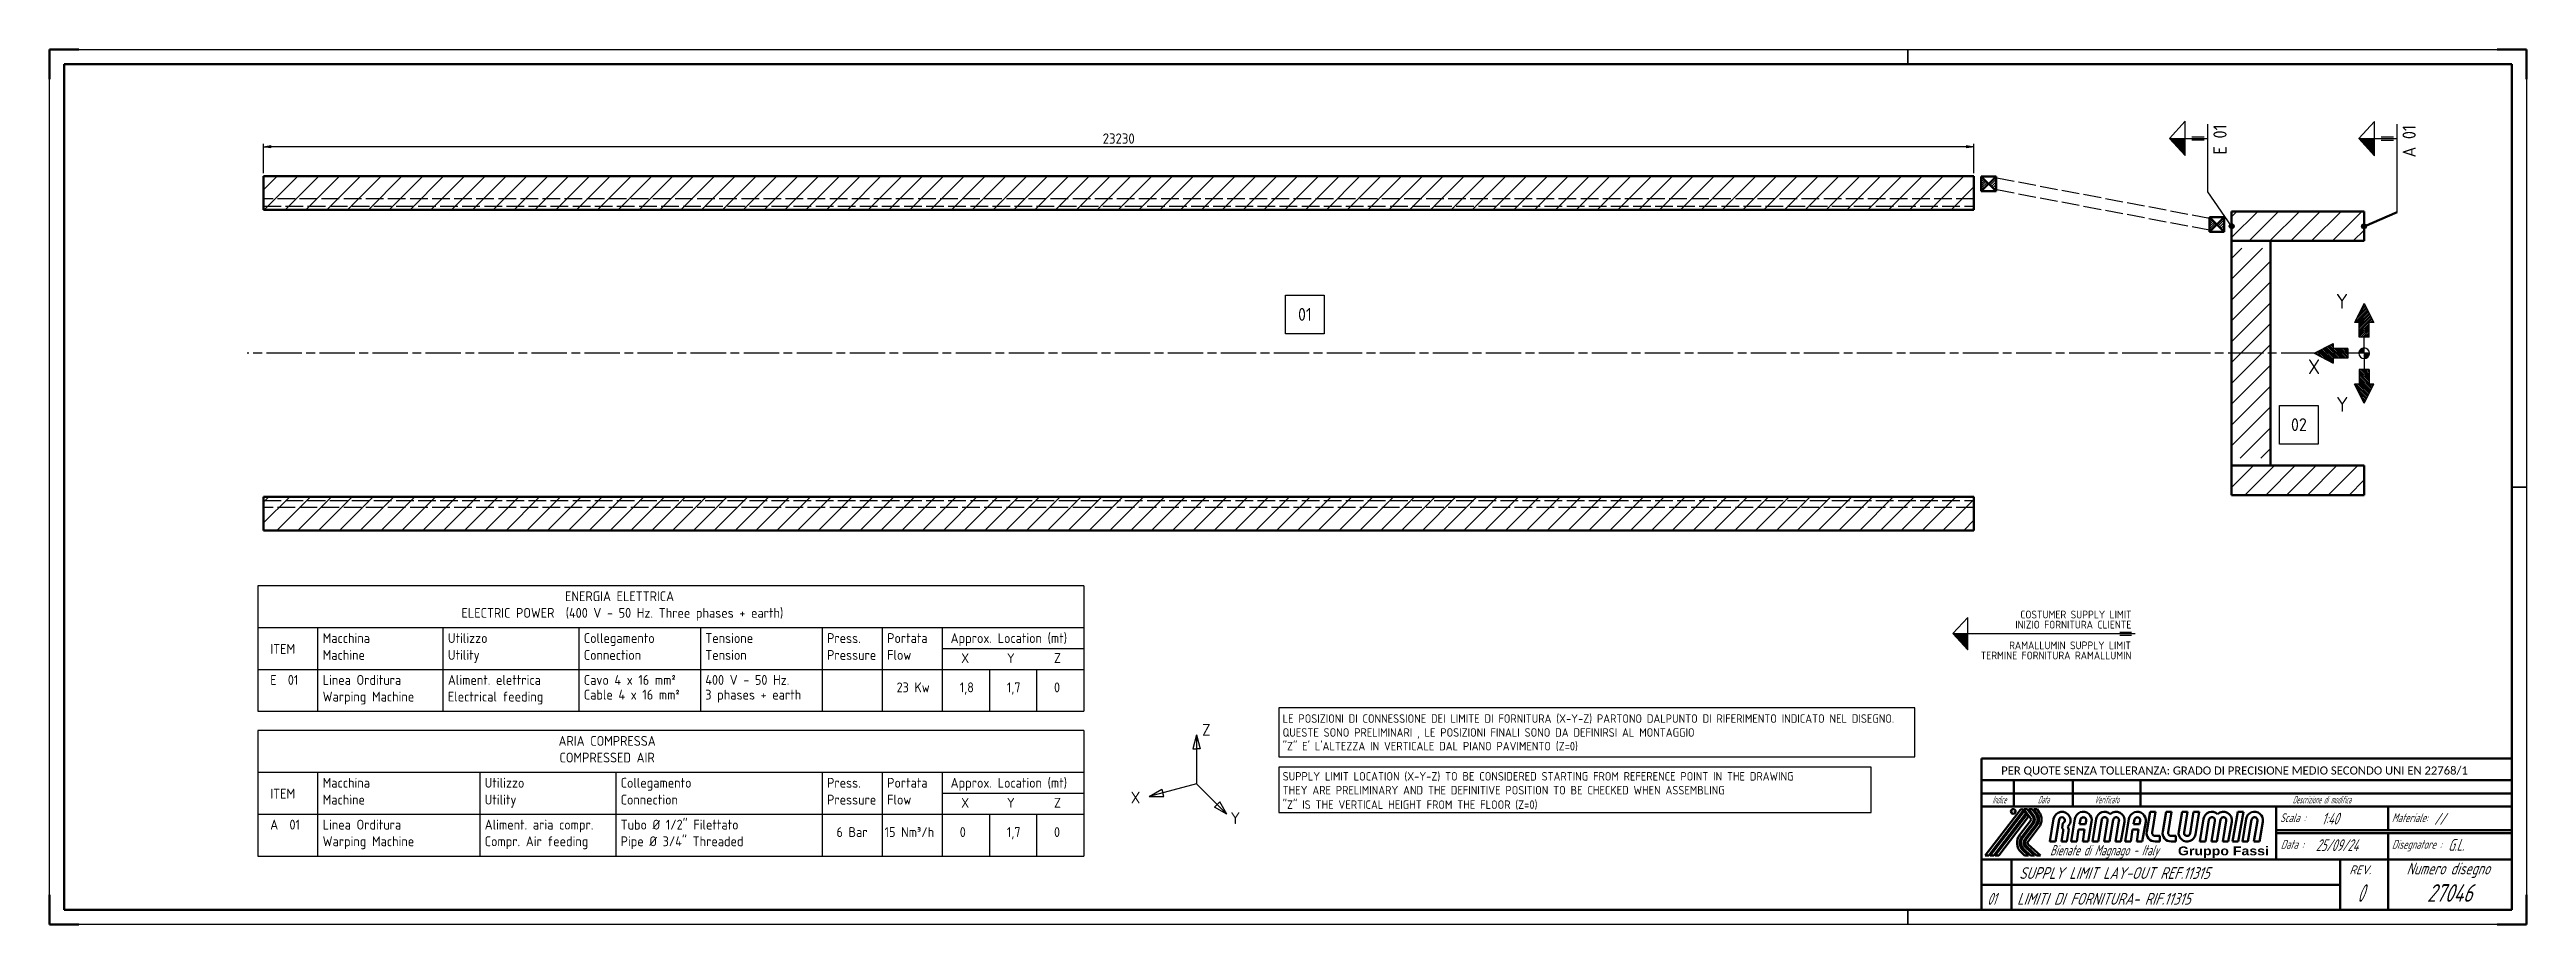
# Model space of a CAD drawing. Header units: millimetres. Extents: x 0 to 33640, y 0 to 11880.
import ezdxf
from ezdxf.enums import TextEntityAlignment as Align

# ---------------------------------------------------------------- set-up
doc = ezdxf.new("R2010")
doc.units = ezdxf.units.MM
doc.header["$LTSCALE"] = 40
for name, pattern in [('AM_ISO02W050', [7.5, 6, -1.5]), ('AM_ISO08W050', [18, 12, -1.5, 3, -1.5]), ('DAPIANO', [0])]:
    doc.linetypes.add(name, pattern=pattern)
for name, color, linetype, lineweight in [('AM_0', 7, 'Continuous', 50), ('AM_3', 6, 'AM_ISO02W050', 25), ('AM_5', 3, 'Continuous', 25), ('AM_7', 4, 'AM_ISO08W050', 25), ('AM_8', 1, 'Continuous', 25), ('AM_BOR', 7, 'Continuous', 50)]:
    doc.layers.add(name, color=color, linetype=linetype, lineweight=lineweight)
doc.styles.add('ACISOTS', font='isocp.shx', dxfattribs={"height": 1, "bigfont": 'bigfont.shx'})
doc.styles.get("Standard").update_dxf_attribs({"font": 'ISOCP.SHX'})
doc.dimstyles.new('AM_ISO$0', dxfattribs={"dimscale": 50, "dimtxt": 3.5, "dimasz": 2.5, "dimexe": 1, "dimexo": 1, "dimgap": 1, "dimtad": 1, "dimdsep": 46, "dimtxsty": 'Standard', "dimblk": 'CLOSED', "dimcen": 0, "dimclrd": 256, "dimclre": 256, "dimclrt": 2, "dimadec": 0, "dimazin": 2, "dimtp": 0.1, "dimtm": 0.1, "dimtfac": 0.71, "dimtmove": 0, "dimatfit": 3, "dimfxl": 0, "dimlwd": -1, "dimlwe": -1, "dimarcsym": 1})
pattern_1 = [(45, (0, 1186.61), (-141.4214, 141.4214), [])]
pattern_2 = [(135, (28572.1885, -14374.684), (3.5355339, 3.5355339), [])]
pattern_3 = [(45, (0, 0), (-141.4214, 141.4214), [])]

# ---------------------------------------------------------------- blocks, each defined once
blk = doc.blocks.new('A3-A1')
for p, q in [((836, 292), (5, 292)), ((5, 292), (5, 5)), ((836, 5), (836, 292)), ((5, 5), (836, 5))]:
    blk.add_line(p, q)
at = {"layer": 'AM_BOR'}
for p, q in [((10, 297), (0, 297)), ((0, 297), (0, 287)), ((841, 297), (831, 297)), ((841, 287), (841, 297)), ((0, 0), (0, 10)), ((841, 0), (841, 10)), ((0, 0), (10, 0)), ((841, 0), (831, 0))]:
    blk.add_line(p, q, dxfattribs=at)
at = {"layer": 'AM_BOR', "color": 1, "lineweight": 25}
for p, q in [((0, 297), (841, 297)), ((0, 0), (0, 297)), ((841, 297), (841, 0)), ((841, 0), (0, 0))]:
    blk.add_line(p, q, dxfattribs=at)
at = {"layer": 'AM_BOR', "color": 2, "lineweight": 35}
for p, q in [((631, 292), (631, 297)), ((836, 148.5), (841, 148.5)), ((631, 0), (631, 5))]:
    blk.add_line(p, q, dxfattribs=at)
blk = doc.blocks.new('RAMALLUMIN')
at = {"linetype": 'DAPIANO'}
blk.add_line((-180, 51.38), (-180, 0), dxfattribs=at)
at = {"color": 7, "linetype": 'Continuous'}
for p, q in [((0, 51.38), (-180, 51.38)), ((0, 44), (-180, 44)), ((-169, 44), (-169, 35)), ((-149, 44), (-149, 35)), ((-126, 44), (-126, 35)), ((0, 35), (-180, 35)), ((-80, 35), (-80, 17)), ((-42, 35), (-42, 27)), ((-155.54, 30.83), (-156.78, 23.17)), ((-153.69, 30.53), (-154.91, 23.17)), ((-152.3, 26.83), (-152.89, 23.17)), ((-152.41, 29.4), (-152.67, 27.78)), ((-150.46, 26.52), (-151.02, 23.17)), ((-148.31, 30.83), (-149.55, 23.17)), ((-147.08, 27.2), (-147.68, 23.17)), ((-145.06, 27.2), (-147.08, 27.2)), ((-146.45, 30.58), (-146.78, 29.06)), ((-144.76, 29.06), (-146.78, 29.06)), ((-145.06, 27.2), (-145.66, 23.17)), ((-144.49, 30.12), (-144.76, 29.06)), ((-142.63, 29.88), (-143.79, 23.17)), ((-141.08, 30.83), (-142.32, 23.17)), ((-139.23, 30.53), (-140.45, 23.17)), ((-137.24, 30.2), (-138.43, 23.17)), ((-135.34, 30.53), (-136.56, 23.17)), ((-133.36, 30.2), (-134.54, 23.17)), ((-131.51, 29.88), (-132.67, 23.17)), ((-129.96, 30.83), (-131.2, 23.17)), ((-128.73, 27.2), (-129.33, 23.17)), ((-126.71, 27.2), (-128.73, 27.2)), ((-128.11, 30.58), (-128.43, 29.06)), ((-126.41, 29.06), (-128.43, 29.06)), ((-126.71, 27.2), (-127.31, 23.17)), ((-126.14, 30.12), (-126.41, 29.06)), ((-124.28, 29.88), (-125.44, 23.17)), ((-123.93, 26.54), (-122.77, 33.25)), ((-122.77, 33.25), (-120.9, 33.25)), ((-122.08, 26.21), (-120.9, 33.25)), ((-118.5, 26.53), (-117.34, 33.25)), ((-117.34, 33.25), (-115.47, 33.25)), ((-116.65, 26.21), (-115.47, 33.25)), ((-113.07, 26.54), (-111.91, 33.25)), ((-111.91, 33.25), (-110.04, 33.25)), ((-111.22, 26.21), (-110.04, 33.25)), ((-109.24, 25.88), (-108.02, 33.25)), ((-108.02, 33.25), (-106.15, 33.25)), ((-107.39, 25.59), (-106.15, 33.25)), ((-104.64, 30.83), (-105.88, 23.17)), ((-102.79, 30.53), (-104.01, 23.17)), ((-100.81, 30.2), (-101.99, 23.17)), ((-98.91, 30.53), (-100.12, 23.17)), ((-96.92, 30.2), (-98.1, 23.17)), ((-95.07, 29.88), (-96.23, 23.17)), ((-92.96, 33.25), (-94.76, 23.17)), ((-92.96, 33.25), (-91.09, 33.25)), ((-91.09, 33.25), (-92.89, 23.17)), ((-90.18, 30.83), (-91.42, 23.17)), ((-88.33, 30.53), (-89.55, 23.17)), ((-86.35, 30.2), (-87.53, 23.17)), ((-84.5, 29.88), (-85.66, 23.17)), ((-42, 26), (-42, 0)), ((0, 17), (-180, 17)), ((-169.8, 0), (-169.8, 17)), ((-154.91, 23.17), (-156.78, 23.17)), ((-152.89, 23.17), (-151.02, 23.17)), ((-149.55, 23.17), (-147.68, 23.17)), ((-145.66, 23.17), (-143.79, 23.17)), ((-142.32, 23.17), (-140.45, 23.17)), ((-138.43, 23.17), (-136.56, 23.17)), ((-134.54, 23.17), (-132.67, 23.17)), ((-131.2, 23.17), (-129.33, 23.17)), ((-127.31, 23.17), (-125.44, 23.17)), ((-121.09, 25.04), (-119.51, 25.04)), ((-121.09, 23.17), (-119.51, 23.17)), ((-119.51, 25.04), (-119.51, 23.17)), ((-115.66, 25.04), (-114.08, 25.04)), ((-115.66, 23.17), (-114.08, 23.17)), ((-114.08, 25.04), (-114.08, 23.17)), ((-105.88, 23.17), (-104.01, 23.17)), ((-101.99, 23.17), (-100.12, 23.17)), ((-98.1, 23.17), (-96.23, 23.17)), ((-94.76, 23.17), (-92.89, 23.17)), ((-91.42, 23.17), (-89.55, 23.17)), ((-87.53, 23.17), (-85.66, 23.17)), ((-58.25, 17), (-58.25, 0))]:
    blk.add_line(p, q, dxfattribs=at)
at = {"color": 3, "linetype": 'Continuous'}
for p, q in [((0, 39.5), (-180, 39.5)), ((-166.96, 33.81), (-178.74, 18.46)), ((-165.81, 33.8), (-177.59, 18.46)), ((-165.67, 34.09), (-164.52, 34.09)), ((-163.37, 31.08), (-165.67, 34.09)), ((-162.64, 31.63), (-164.52, 34.09)), ((-163.97, 34.09), (-162.83, 34.09)), ((-162.3, 31.9), (-163.97, 34.09)), ((-161.58, 32.45), (-162.83, 34.09)), ((-162.28, 34.09), (-161.13, 34.09)), ((-161.23, 32.72), (-162.28, 34.09)), ((-160.51, 33.27), (-161.13, 34.09)), ((-165.54, 33.45), (-177.05, 18.46)), ((-164.96, 32.7), (-175.89, 18.46)), ((-164.69, 32.34), (-175.35, 18.46)), ((-164.12, 31.59), (-174.2, 18.46)), ((-167.09, 25.36), (-163.37, 30.21)), ((-162.64, 29.66), (-166.37, 24.8)), ((-162.3, 29.39), (-166.02, 24.54)), ((-164.96, 32.7), (-165.54, 33.45)), ((-161.58, 28.83), (-165.3, 23.99)), ((-164.96, 23.72), (-161.23, 28.57)), ((-164.12, 31.59), (-164.69, 32.34)), ((-160.51, 28.01), (-164.24, 23.17)), ((0, 27), (-80, 27)), ((0, 26), (-80, 26)), ((-177.59, 18.46), (-178.74, 18.46)), ((-175.89, 18.46), (-177.05, 18.46)), ((-174.2, 18.46), (-175.35, 18.46)), ((-166.56, 19.52), (-165.39, 18.46)), ((-165.95, 20.2), (-164.03, 18.46)), ((-165.66, 20.52), (-163.38, 18.46)), ((-164.03, 18.46), (-165.39, 18.46)), ((-165.05, 21.2), (-162.02, 18.46)), ((-164.76, 21.52), (-161.38, 18.46)), ((-164.15, 22.19), (-160.02, 18.46)), ((-162.02, 18.46), (-163.38, 18.46)), ((-160.02, 18.46), (-161.38, 18.46)), ((-180, 8.5), (-58.25, 8.5))]:
    blk.add_line(p, q, dxfattribs=at)
blk.add_circle((-169.27, 33.38), 0.797, dxfattribs=at)
for centre, radius, start, end in [((-166.39, 33.38), 0.716, 37.0199, 142.98), ((-163.67, 22.73), 4.32, 142.447, 227.885), ((-163.94, 30.65), 0.714, 322.471, 37.437), ((-163.93, 30.65), 1.62, 322.481, 37.4257), ((-163.94, 30.65), 2.06, 322.479, 37.4362), ((-163.94, 30.65), 2.97, 322.454, 37.471), ((-163.94, 30.65), 3.41, 322.445, 37.4711), ((-163.94, 30.65), 4.32, 322.454, 37.4451), ((-163.67, 22.73), 3.41, 142.481, 227.842), ((-163.67, 22.73), 2.97, 142.472, 227.803), ((-163.67, 22.73), 2.06, 142.454, 227.876), ((-163.67, 22.73), 1.63, 142.445, 227.849), ((-163.67, 22.73), 0.722, 142.454, 227.902)]:
    blk.add_arc(centre, radius, start, end, dxfattribs=at)
at = {"color": 7, "linetype": 'Continuous'}
for centre, radius, start, end in [((-152.7, 30.37), 2.88, 313.405, 170.827), ((-152.7, 30.37), 1.01, 286.495, 170.628), ((-153.3, 26.99), 1.01, 350.897, 51.1434), ((-153.3, 26.99), 2.88, 350.481, 26.4345), ((-145.47, 30.37), 2.88, 350.208, 170.835), ((-145.47, 30.37), 1.01, 345.758, 168.018), ((-138.24, 30.37), 2.88, 47.375, 170.82), ((-138.24, 30.37), 1.01, 350.428, 170.643), ((-134.35, 30.37), 2.88, 350.199, 132.556), ((-134.35, 30.37), 1.01, 350.428, 170.634), ((-127.12, 30.37), 2.88, 350.208, 170.835), ((-127.12, 30.37), 1.01, 345.758, 168.018), ((-121.09, 26.05), 2.88, 170.208, 270), ((-121.09, 26.05), 1.01, 170.428, 270), ((-115.66, 26.05), 2.88, 170.218, 270), ((-115.66, 26.05), 1.01, 170.428, 270), ((-110.23, 26.05), 2.88, 170.208, 350.827), ((-110.23, 26.05), 1.01, 170.428, 350.643), ((-101.8, 30.37), 2.88, 47.375, 170.82), ((-101.8, 30.37), 1.01, 350.428, 170.634), ((-97.91, 30.37), 2.88, 350.208, 132.556), ((-97.91, 30.37), 1.01, 350.409, 170.661), ((-87.34, 30.37), 2.88, 350.218, 170.81), ((-87.34, 30.37), 1.01, 350.428, 170.643)]:
    blk.add_arc(centre, radius, start, end, dxfattribs=at)
at = {"color": 1, "linetype": 'Continuous', "oblique": 20, "width": 0.5}
for s, p in [('Indice', (-174, 36.1)), ('Data', (-159, 36.1)), ('Verificato', (-137.5, 36.1)), ('Descrizione di modifica', (-64.47, 36.1))]:
    blk.add_text(s, height=2.5, dxfattribs=at).set_placement(p, align=Align.CENTER)
at = {"color": 3, "linetype": 'Continuous'}
blk.add_text('R', height=0.864, dxfattribs=at).set_placement((-169.52, 32.95))
at = {"color": 3, "linetype": 'Continuous', "oblique": 20}
for s, height, width, p in [('Scala :', 3, 0.75, (-78.7, 29.73)), ('Materiale:', 3, 0.7, (-40.72, 29.73)), ('Bienate di Magnago - Italy', 3.5, 0.7, (-156.78, 18.44)), ('Data :', 3, 0.75, (-78.46, 20.68)), ('Disegnatore :', 3, 0.7, (-40.72, 20.68)), ('Numero disegno', 4, 0.8, (-35.74, 11.99))]:
    blk.add_text(s, height=height, dxfattribs=dict(at, width=width)).set_placement(p)
blk.add_text('REV.', height=3, dxfattribs=at).set_placement((-55.15, 12.04))
at = {"color": 2, "insert": (-173.36, 45.32), "char_height": 3, "width": 170.7709, "attachment_point": 7}
blk.add_mtext('{\\fCalibri|b0|i0|c0|p34;\\H0.91667x;PER QUOTE SENZA TOLLERANZA: GRADO DI PRECISIONE MEDIO SECONDO UNI EN 22768/1}', dxfattribs=at)
at = {"color": 2, "insert": (-113.34, 17.57), "char_height": 3, "attachment_point": 7}
blk.add_mtext('{\\fArial Black|b1|i0|c0|p34;Gruppo Fassi}', dxfattribs=at)
at = {"color": 3, "linetype": 'Continuous', "oblique": 20, "width": 0.7}
for tag, p in [('INDICE', (-174.38, 40.36)), ('DATAREV', (-158.57, 40.36)), ('VERIFICATO', (-137.17, 40.36)), ('DESCRIZMOD', (-62.08, 40.36))]:
    blk.add_attdef(tag, text='', height=2.5, dxfattribs=at).set_placement(p, align=Align.CENTER)
at = {"color": 2, "linetype": 'Continuous', "oblique": 20, "width": 0.7}
for tag, p in [('GEN-TITLE-SCA', (-64.53, 28.92)), ('MATERIALE', (-26.31, 28.88)), ('DATA', (-66.53, 19.91)), ('DISEGN.', (-21.62, 20)), ('P1', (-178.08, 10.45)), ('P2', (-178.08, 1.7))]:
    blk.add_attdef(tag, p, '', height=4, dxfattribs=at)
at = {"color": 7, "linetype": 'Continuous', "oblique": 20, "width": 0.85}
for tag, p in [('DESCRIZIONE1', (-167.25, 10.45)), ('DESCRIZIONE2', (-167.97, 1.7))]:
    blk.add_attdef(tag, p, '', height=4, dxfattribs=at)
at = {"color": 7, "linetype": 'Continuous', "oblique": 20}
for tag, width, p in [('REV', 0.55, (-51.41, 2.68)), ('DISEGNO', 0.8, (-21.14, 2.68))]:
    blk.add_attdef(tag, text='', height=6, dxfattribs=dict(at, width=width)).set_placement(p, align=Align.CENTER)
blk = doc.blocks.new('A$C688908AA')
at = {"layer": 'AM_5'}
h = blk.add_hatch(dxfattribs=at)
h.set_pattern_fill('_U', color=256, scale=5, angle=45, style=0, pattern_type=0)
h.set_pattern_definition(pattern_2)
edge = h.paths.add_edge_path()
edge.add_line((0, 0), (0, -108))
edge.add_arc((0, 0), 108, 180, 270, ccw=False)
edge.add_line((-108, 0), (0, 0))
h = blk.add_hatch(dxfattribs=at)
h.set_pattern_fill('_U', color=256, scale=5, angle=45, style=0, pattern_type=0)
h.set_pattern_definition(pattern_2)
edge = h.paths.add_edge_path()
edge.add_line((108, 0), (0, 0))
edge.add_line((0, 0), (0, 108))
edge.add_arc((0, 0), 108, 360, 450, ccw=False)
at = {"layer": 'AM_8'}
h = blk.add_hatch(dxfattribs=at)
h.set_pattern_fill('_U', color=256, scale=25, angle=45, style=0, pattern_type=0)
h.set_pattern_definition([(135, (28572.189, -14374.684), (17.67767, 17.67767), [])])
h.paths.add_polyline_path([(-100, 629), (-100, 331), (100, 331), (100, 629), (200, 629), (0, 1016), (-200, 629)])
h = blk.add_hatch(dxfattribs=at)
h.set_pattern_fill('_U', color=256, scale=25, angle=135, style=0, pattern_type=0)
h.set_pattern_definition([(45.00005, (-14374.66, -28572.2), (17.677685, -17.677654), [])])
h.paths.add_polyline_path([(629, 100), (331, 100), (331, -100), (629, -100), (629, -200), (1016, 0), (629, 200)])
h = blk.add_hatch(dxfattribs=at)
h.set_pattern_fill('_U', color=256, scale=25, angle=45, style=0, pattern_type=0)
h.set_pattern_definition([(225, (28572.189, 14374.684), (17.67767, -17.67767), [])])
h.paths.add_polyline_path([(-100, -629), (-100, -331), (100, -331), (100, -629), (200, -629), (0, -1016), (-200, -629)])
at = {"layer": 'AM_5', "color": 7}
for p, q in [((0, 1016), (-200, 629)), ((0, 1016), (200, 629)), ((-200, 629), (-100, 629)), ((-100, 331), (-100, 629)), ((100, 629), (200, 629)), ((100, 331), (100, 629)), ((-108, 0), (331, 0)), ((-100, 331), (100, 331)), ((0, 0), (0, 331)), ((331, 100), (629, 100)), ((331, 100), (331, -100)), ((1016, 0), (629, 200)), ((629, 200), (629, 100)), ((1016, 0), (629, -200)), ((-100, -331), (-100, -629)), ((-100, -331), (100, -331)), ((100, -331), (100, -629)), ((331, -100), (629, -100)), ((629, -100), (629, -200)), ((0, -1016), (-200, -629)), ((-200, -629), (-100, -629)), ((0, -1016), (200, -629)), ((100, -629), (200, -629))]:
    blk.add_line(p, q, dxfattribs=at)
at = {"layer": 'AM_5'}
for q in [(0, 0), (0, 0), (0, 0), (0, -331), (0, 0)]:
    blk.add_line((0, 0), q, dxfattribs=at)
at = {"layer": 'AM_5', "color": 7}
blk.add_circle((0, 0), 108, dxfattribs=at)
at = {"layer": 'AM_5'}
blk.add_circle((0, 0), 1.818989403545856e-12, dxfattribs=at)
at = {"layer": 'AM_5', "color": 5}
for s, p in [('Y', (330, 910)), ('X', (899, -424)), ('Y', (325, -1191))]:
    blk.add_text(s, height=300, dxfattribs=at).set_placement(p)
blk = doc.blocks.new('_Closed')
at = {"color": 0, "linetype": 'ByBlock', "lineweight": -2}
for p, q in [((-1, 0.17), (0, 0)), ((-1, 0.17), (-1, -0.17)), ((0, 0), (-1, -0.17)), ((0, 0), (-1, 0))]:
    blk.add_line(p, q, dxfattribs=at)
blk = doc.blocks.new('*D11')
at = {"layer": 'AM_5', "transparency": 16777216}
for p, q in [((2906, 10201), (2906, 10601)), ((26036, 10561), (3006, 10561)), ((26136, 10201), (26136, 10601))]:
    blk.add_line(p, q, dxfattribs=at)
at = {"layer": 'Defpoints', "color": 0, "transparency": 16777216}
for p in [(2906, 10561), (2906, 10161), (26136, 10161)]:
    blk.add_point(p, dxfattribs=at)
at = {"layer": 'AM_5', "transparency": 16777216, "xscale": 100, "yscale": 100, "zscale": 100, "rotation": 180}
blk.add_blockref('_Closed', (2906, 10561), dxfattribs=at)
at = {"layer": 'AM_5', "transparency": 16777216, "xscale": 100, "yscale": 100, "zscale": 100}
blk.add_blockref('_Closed', (26136, 10561), dxfattribs=at)
at = {"layer": 'AM_5', "color": 2, "transparency": 16777216, "insert": (14521, 10671), "char_height": 140, "attachment_point": 5}
blk.add_mtext('23230', dxfattribs=at)

msp = doc.modelspace()

# ---------------------------------------------------------------- hatches: boundary and pattern name
at = {"layer": 'AM_8'}
h = msp.add_hatch(dxfattribs=at)
h.set_pattern_fill('_U', color=256, scale=5, angle=45, style=0, pattern_type=0)
h.set_pattern_definition([(225, (35731.8144, 17944.083), (3.535534, -3.535534), [])])
h.paths.add_polyline_path([(29005.8, 10673.4), (28793.6, 10673.4), (29005.8, 10440)])
h = msp.add_hatch(dxfattribs=at)
h.set_pattern_fill('_U', color=256, scale=5, angle=45, style=0, pattern_type=0)
h.set_pattern_definition([(225, (38300.574, 17942.321), (3.535534, -3.535534), [])])
h.paths.add_polyline_path([(31574.6, 10671.6), (31362.4, 10671.6), (31574.6, 10438.2)])
h = msp.add_hatch(dxfattribs=at)
h.set_pattern_fill('_U', color=256, scale=200, angle=45, style=0, pattern_type=0)
h.set_pattern_definition(pattern_3)
h.paths.add_polyline_path([(2905.7, 9703.9), (26135.7, 9703.9), (26135.7, 10160.9), (2905.7, 10160.9)])
h = msp.add_hatch(dxfattribs=at)
h.set_pattern_fill('_U', color=256, scale=20, angle=45, style=0, pattern_type=0)
h.set_pattern_definition([(45, (-3099.5, 1761.612), (-14.142136, 14.142136), [])])
h.paths.add_polyline_path([(26236.2, 10155.9), (26236.2, 9955.9), (26336.2, 10055.9)])
h = msp.add_hatch(dxfattribs=at)
h.set_pattern_fill('_U', color=256, scale=25.6, angle=45, style=0, pattern_type=0)
h.set_pattern_definition([(45, (-3099.5, 1761.612), (-18.101934, 18.101934), [])])
h.paths.add_polyline_path([(26336.2, 10055.9), (26436.2, 9955.9), (26436.2, 10155.9)])
h = msp.add_hatch(dxfattribs=at)
h.set_pattern_fill('_U', color=256, scale=20, angle=45, style=0, pattern_type=0)
h.set_pattern_definition([(45, (0, 1211.612), (-14.142136, 14.142136), [])])
h.paths.add_polyline_path([(29335.7, 9605.9), (29335.7, 9405.9), (29435.7, 9505.9)])
h = msp.add_hatch(dxfattribs=at)
h.set_pattern_fill('_U', color=256, scale=25.6, angle=45, style=0, pattern_type=0)
h.set_pattern_definition([(45, (0, 1211.612), (-18.101934, 18.101934), [])])
h.paths.add_polyline_path([(29435.7, 9505.9), (29535.7, 9405.9), (29535.7, 9605.9)])
h = msp.add_hatch(dxfattribs=at)
h.set_pattern_fill('_U', color=256, scale=2.5, angle=45, style=0, pattern_type=0)
h.set_pattern_definition([(225, (29858.0384, 9667.0798), (1.767767, -1.767767), [])])
edge = h.paths.add_edge_path()
edge.add_arc((29635.7, 9480.9), 33.3, 11.45916, 353.88245)
edge.add_arc((29635.7, 9480.9), 33.3, -6.11755, 11.45916)
h = msp.add_hatch(dxfattribs=at)
h.set_pattern_fill('_U', color=256, scale=200, angle=45, style=0, pattern_type=0)
h.set_pattern_definition(pattern_1)
h.paths.add_polyline_path([(29635.7, 9680.9), (31435.7, 9680.9), (31435.7, 9280.9), (29635.7, 9280.9)])
h = msp.add_hatch(dxfattribs=at)
h.set_pattern_fill('_U', color=256, scale=2.5, angle=45, style=0, pattern_type=0)
h.set_pattern_definition([(225, (31656.3022, 9665.3176), (1.767767, -1.767767), [])])
edge = h.paths.add_edge_path()
edge.add_arc((31433.9, 9479.2), 33.3, 11.45916, 353.88245)
edge.add_arc((31433.9, 9479.2), 33.3, -6.11755, 11.45916)
h = msp.add_hatch(dxfattribs=at)
h.set_pattern_fill('_U', color=256, scale=200, angle=45, style=0, pattern_type=0)
h.set_pattern_definition(pattern_1)
h.paths.add_polyline_path([(30165.7, 6330.9), (30165.7, 9180.9), (29635.7, 9180.9), (29635.7, 6330.9)])
h = msp.add_hatch(dxfattribs=at)
h.set_pattern_fill('_U', color=256, scale=200, angle=45, style=0, pattern_type=0)
h.set_pattern_definition(pattern_1)
h.paths.add_polyline_path([(29635.7, 6230.9), (31435.7, 6230.9), (31435.7, 5830.9), (29635.7, 5830.9)])
h = msp.add_hatch(dxfattribs=at)
h.set_pattern_fill('_U', color=256, scale=200, angle=45, style=0, pattern_type=0)
h.set_pattern_definition(pattern_3)
h.paths.add_polyline_path([(26135.7, 5807.9), (2905.7, 5807.9), (2905.7, 5350.9), (26135.7, 5350.9)])
h = msp.add_hatch(dxfattribs=at)
h.set_pattern_fill('_U', color=256, scale=5.99994, angle=45, style=0, pattern_type=0)
h.set_pattern_definition([(225, (58510.8193, 9617.271), (4.2425983, -4.2425983), [])])
h.paths.add_polyline_path([(25850.9, 3949.1), (26050.9, 3729.1), (26050.9, 3949.1)])

# ---------------------------------------------------------------- linework, layer by layer
at = {"layer": 'AM_0'}
for p, q in [((2905.7, 9703.9), (2905.7, 10160.9)), ((2905.7, 10160.9), (26135.7, 10160.9)), ((26135.7, 10160.9), (26135.7, 9703.9)), ((26236.2, 9955.9), (26436.2, 10155.9)), ((26236.2, 10155.9), (26436.2, 9955.9)), ((26135.7, 9703.9), (2905.7, 9703.9)), ((29335.7, 9405.9), (29535.7, 9605.9)), ((29335.7, 9605.9), (29535.7, 9405.9)), ((31881.9, 9670.7), (31433.9, 9479.2)), ((2905.7, 5807.9), (2905.7, 5350.9)), ((26135.7, 5807.9), (2905.7, 5807.9)), ((26135.7, 5350.9), (26135.7, 5807.9)), ((2905.7, 5350.9), (26135.7, 5350.9))]:
    msp.add_line(p, q, dxfattribs=at)
at = {"layer": 'AM_0', "color": 7, "linetype": 'Continuous'}
for p, q in [((26236.2, 10155.9), (26236.2, 9955.9)), ((26236.2, 10155.9), (26436.2, 10155.9)), ((26436.2, 10155.9), (26436.2, 9955.9)), ((26236.2, 9955.9), (26436.2, 9955.9)), ((29335.7, 9605.9), (29335.7, 9405.9)), ((29335.7, 9605.9), (29535.7, 9605.9)), ((29535.7, 9605.9), (29535.7, 9405.9)), ((29635.7, 5830.9), (29635.7, 9680.9)), ((31435.7, 9680.9), (29635.7, 9680.9)), ((31435.7, 9280.9), (31435.7, 9680.9)), ((29335.7, 9405.9), (29535.7, 9405.9)), ((31435.7, 9280.9), (29635.7, 9280.9)), ((30165.7, 6230.9), (30165.7, 9280.9)), ((31435.7, 6230.9), (29635.7, 6230.9)), ((31435.7, 6230.9), (31435.7, 5830.9)), ((29635.7, 5830.9), (31435.7, 5830.9))]:
    msp.add_line(p, q, dxfattribs=at)
at = {"layer": 'AM_3'}
for p, q in [((29335.7, 9585.9), (26436.2, 10135.9)), ((26135.7, 9850.9), (2905.7, 9850.9)), ((29335.7, 9425.9), (26436.2, 9975.9)), ((2905.7, 9753.9), (26135.7, 9753.9)), ((2905.7, 5757.9), (26135.7, 5757.9)), ((26135.7, 5660.9), (2905.7, 5660.9))]:
    msp.add_line(p, q, dxfattribs=at)
at = {"layer": 'AM_3', "color": 3, "linetype": 'Continuous'}
for p, q in [((2826.8, 4599), (2826.8, 2893.9)), ((14045, 4599), (2826.8, 4599)), ((14045, 4599), (14045, 2893.9)), ((2826.8, 4030.6), (14045, 4030.6)), ((3642.5, 2893.9), (3642.5, 4030.6)), ((5343.1, 4030.6), (5343.1, 2893.9)), ((7189.3, 4030.6), (7189.3, 2893.9)), ((8839.3, 4030.6), (8839.3, 2893.9)), ((10493.7, 4030.6), (10493.7, 2893.9)), ((11309.5, 4030.6), (11309.5, 2893.9)), ((12125.3, 4030.6), (12125.3, 2893.9)), ((12125.3, 3746.6), (14045, 3746.6)), ((2826.8, 3462.3), (14045, 3462.3)), ((12765.3, 3462.3), (12765.3, 2893.9)), ((13405.3, 3462.3), (13405.3, 2893.9)), ((2826.8, 2893.9), (14045, 2893.9)), ((2826.8, 2634.3), (2826.8, 929.2)), ((14045, 2634.3), (2826.8, 2634.3)), ((14045, 2634.3), (14045, 929.2)), ((2826.8, 2065.9), (14045, 2065.9)), ((3642.5, 929.2), (3642.5, 2065.9)), ((5843.1, 2065.9), (5843.1, 929.2)), ((7689.3, 2065.9), (7689.3, 929.2)), ((10493.7, 2065.9), (10493.7, 929.2)), ((11309.5, 2065.9), (11309.5, 929.2)), ((12125.3, 2065.9), (12125.3, 929.2)), ((12125.3, 1781.9), (14045, 1781.9)), ((2826.8, 1497.6), (14045, 1497.6)), ((12765.3, 1497.6), (12765.3, 929.2)), ((13405.3, 1497.6), (13405.3, 929.2)), ((2826.8, 929.2), (14045, 929.2))]:
    msp.add_line(p, q, dxfattribs=at)
at = {"layer": 'AM_5', "color": 7, "linetype": 'Continuous'}
for p, q in [((29005.8, 10906.9), (28793.6, 10673.4)), ((29005.8, 10440), (29005.8, 10906.9)), ((29313.1, 9950.1), (29313.1, 10866.7)), ((31574.6, 10905.1), (31362.4, 10671.6)), ((31574.6, 10438.2), (31574.6, 10905.1)), ((31881.9, 9670.7), (31881.9, 10864.9)), ((28793.6, 10673.4), (29005.8, 10440)), ((28793.6, 10673.4), (29313.1, 10673.4)), ((29096.3, 10694.6), (29264, 10694.6)), ((29096.3, 10652.2), (29264, 10652.2)), ((31362.4, 10671.6), (31574.6, 10438.2)), ((31362.4, 10671.6), (31881.9, 10671.6)), ((31665.1, 10692.8), (31832.8, 10692.8)), ((31665.1, 10650.4), (31832.8, 10650.4)), ((29635.7, 9480.9), (29313.1, 9950.1))]:
    msp.add_line(p, q, dxfattribs=at)
at = {"layer": 'AM_5', "color": 2}
for p, q in [((16786.8, 8021), (16786.8, 8546)), ((16786.8, 8546), (17311.8, 8546)), ((17311.8, 8546), (17311.8, 8021)), ((17311.8, 8021), (16786.8, 8021)), ((30287, 6523.5), (30287, 7048.5)), ((30287, 7048.5), (30812, 7048.5)), ((30812, 7048.5), (30812, 6523.5)), ((30812, 6523.5), (30287, 6523.5))]:
    msp.add_line(p, q, dxfattribs=at)
at = {"layer": 'AM_5', "color": 2, "linetype": 'Continuous'}
for p, q in [((26050.9, 4169), (25850.9, 3949.1)), ((26050.9, 3729.1), (26050.9, 4169)), ((25850.9, 3949.1), (26050.9, 3729.1)), ((25850.9, 3949.1), (28323.8, 3949.1)), ((28119.5, 3969.1), (28277.6, 3969.1)), ((28119.5, 3929.1), (28277.6, 3929.1))]:
    msp.add_line(p, q, dxfattribs=at)
at = {"layer": 'AM_5', "color": 3, "linetype": 'Continuous'}
for p, q in [((25333.7, 2942.4), (16695.8, 2942.4)), ((16695.8, 2942.4), (16695.8, 2277.7)), ((25333.7, 2277.7), (25333.7, 2942.4)), ((16695.8, 2277.7), (25333.7, 2277.7)), ((24741.8, 2137.9), (16695.8, 2137.9)), ((16695.8, 2137.9), (16695.8, 1518.5)), ((24741.8, 1518.5), (24741.8, 2137.9)), ((16695.8, 1518.5), (24741.8, 1518.5))]:
    msp.add_line(p, q, dxfattribs=at)
at = {"layer": 'AM_5'}
for p, q in [((15577.8, 2574), (15527, 2385.2)), ((15527, 2385.2), (15577.8, 2385.2)), ((15577.8, 2574), (15577.8, 1910)), ((15577.8, 2574), (15628.5, 2385.2)), ((15628.5, 2385.2), (15577.8, 2385.2)), ((15577.8, 1910), (14936.4, 1738.1)), ((14936.4, 1738.1), (15105.6, 1836)), ((14936.4, 1738.1), (15131.8, 1737.9)), ((15105.6, 1836), (15118.7, 1787)), ((15131.8, 1737.9), (15118.7, 1787)), ((15577.8, 1910), (15990.7, 1497)), ((15821.4, 1594.6), (15857.3, 1630.5)), ((15990.7, 1497), (15821.4, 1594.6)), ((15893.1, 1666.4), (15857.3, 1630.5)), ((15893.1, 1666.4), (15857.3, 1630.5)), ((15990.7, 1497), (15893.1, 1666.4))]:
    msp.add_line(p, q, dxfattribs=at)
at = {"layer": 'AM_5', "color": 1, "linetype": 'Continuous'}
for centre in [(29635.7, 9480.9), (29635.7, 9480.9), (31433.9, 9479.2)]:
    msp.add_circle(centre, 33.3, dxfattribs=at)
at = {"layer": 'AM_7'}
msp.add_line((31507.3, 7755.9), (2682.7, 7755.9), dxfattribs=at)

# ---------------------------------------------------------------- block references
at = {"layer": 'AM_0', "lineweight": 0, "xscale": 40, "yscale": 40, "zscale": 40}
msp.add_blockref('A3-A1', (0, 0), dxfattribs=at)
msp.add_blockref('RAMALLUMIN', (33440, 200), dxfattribs=at).add_auto_attribs({'MATERIALE': '//', 'DISEGN.': 'G.L.', 'DISEGNO': '27046', 'GEN-TITLE-SCA': '1:40', 'DATA': '25/09/24', 'REV': '0', 'P2': '01', 'DESCRIZIONE2': 'LIMITI DI FORNITURA- RIF.11315', 'DESCRIZIONE1': 'SUPPLY LIMIT LAY-OUT REF.11315'})
at = {"layer": 'AM_5', "xscale": -0.6666666660003102, "yscale": 0.6666666659998555, "zscale": 0.666666666}
msp.add_blockref('A$C688908AA', (31435.7, 7755.9), dxfattribs=at)

# ---------------------------------------------------------------- texts
at = {"layer": 'AM_5', "color": 2, "linetype": 'Continuous'}
for s, p in [('E 01', (29567.7, 10452.7)), ('A 01', (32136.5, 10414.9))]:
    msp.add_text(s, height=180, rotation=90, dxfattribs=at).set_placement(p)
for s, p in [('ENERGIA ELETTRICA ', (7780.2, 4390.1)), ('ELECTRIC POWER  (400 V - 50 Hz. Three phases + earth)', (7780.2, 4164)), ('ARIA COMPRESSA', (7572.7, 2425.3)), ('COMPRESSED AIR', (7572.7, 2199.3))]:
    msp.add_text(s, height=133.735, dxfattribs=at).set_placement(p, align=Align.CENTER)
for s, height, p in [('INIZIO FORNITURA CLIENTE', 105.988, (26698.1, 4018.1)), ('COSTUMER SUPPLY LIMIT', 105.988, (26766.6, 4155.2)), ('ITEM', 133.73, (2998.7, 3673.9)), ('Macchina', 133.73, (3709.4, 3821.6)), ('Machine', 133.73, (3709.4, 3592.6)), ('Utilizzo', 133.73, (5410, 3821.6)), ('Utility', 133.73, (5410, 3592.6)), ('Collegamento', 133.735, (7256.2, 3821.6)), ('Connection', 133.73, (7256.2, 3592.6)), ('Tensione', 133.73, (8906.2, 3821.6)), ('Tension', 133.73, (8906.2, 3592.6)), ('Press.', 133.73, (10560.5, 3821.6)), ('Pressure', 133.73, (10560.5, 3592.6)), ('Portata', 133.73, (11376.3, 3821.6)), ('Flow', 133.73, (11376.3, 3592.6)), ('Approx. Location (mt)', 133.735, (12238.1, 3821.6)), ('TERMINE FORNITURA RAMALLUMIN', 105.988, (26228, 3599.3)), ('RAMALLUMIN SUPPLY LIMIT', 105.988, (26613.3, 3736.4)), ('Linea Orditura', 133.735, (3709.4, 3253.2)), ('Aliment. elettrica', 133.735, (5410, 3253.2)), ('X', 133.7, (12381.4, 3550)), ('Y', 133.7, (13002, 3550)), ('Z', 133.7, (13642, 3550)), ('Warping Machine', 133.735, (3709.4, 3027.2)), ('Electrical feeding', 133.735, (5410, 3027.2)), ('23 Kw', 133.73, (11503.8, 3152.3)), ('1,8', 133.73, (12362, 3152.3)), ('1,7', 133.73, (13002, 3152.3)), ('0', 133.7, (13642, 3152.3)), ('Z', 160, (15654.1, 2562)), ('LE POSIZIONI DI CONNESSIONE DEI LIMITE DI FORNITURA (X-Y-Z) PARTONO DALPUNTO DI RIFERIMENTO INDICATO NEL DISEGNO.', 115.1873, (16747, 2738.1)), ('"Z" E\' L\'ALTEZZA IN VERTICALE DAL PIANO PAVIMENTO (Z=0)', 115.187, (16747, 2363.7)), ('QUESTE SONO PRELIMINARI , LE POSIZIONI FINALI SONO DA DEFINIRSI AL MONTAGGIO', 115.187, (16747, 2549.3)), ('SUPPLY LIMIT LOCATION (X-Y-Z) TO BE CONSIDERED STARTING FROM REFERENCE POINT IN THE DRAWING', 115.187, (16747, 1953.9)), ('ITEM', 133.73, (2998.7, 1709.2)), ('Macchina', 133.73, (3709.4, 1856.9)), ('Machine', 133.73, (3709.4, 1627.9)), ('Utilizzo', 133.73, (5910, 1856.9)), ('Utility', 133.73, (5910, 1627.9)), ('Collegamento', 133.735, (7756.2, 1856.9)), ('Connection', 133.73, (7756.2, 1627.9)), ('Press.', 133.73, (10560.5, 1856.9)), ('Pressure', 133.73, (10560.5, 1627.9)), ('Portata', 133.73, (11376.3, 1856.9)), ('Flow', 133.73, (11376.3, 1627.9)), ('Approx. Location (mt)', 133.735, (12238.1, 1856.9)), ('X', 133.7, (12381.4, 1585.3)), ('Y', 133.7, (13002, 1585.3)), ('Z', 133.7, (13642, 1585.3)), ('X', 160, (14684.4, 1643)), ('THEY ARE PRELIMINARY AND THE DEFINITIVE POSITION TO BE CHECKED WHEN ASSEMBLING', 115.187, (16747, 1765.1)), ('"Z" IS THE VERTICAL HEIGHT FROM THE FLOOR (Z=0)', 115.187, (16747, 1569.7)), ('Linea Orditura', 133.735, (3709.4, 1288.5)), ('Aliment. aria compr.', 133.735, (5910, 1288.5)), ('Tubo %%C 1/2" Filettato', 133.735, (7756.2, 1288.5)), ('Y', 160, (16040, 1363)), ('Warping Machine', 133.735, (3709.4, 1062.5)), ('Compr. Air feeding', 133.735, (5910, 1062.5)), ('Pipe %%C 3/4" Threaded', 133.735, (7756.2, 1062.5)), ('6 Bar', 133.73, (10688, 1187.5)), ('0', 133.7, (12362, 1187.5)), ('1,7', 133.73, (13002, 1187.5)), ('0', 133.7, (13642, 1187.5))]:
    msp.add_text(s, height=height, dxfattribs=at).set_placement(p)
at = {"layer": 'AM_5', "color": 7, "linetype": 'Continuous'}
for s, p in [('E  01', (2997.3, 3253.2)), ('A  01', (2997.3, 1288.5))]:
    msp.add_text(s, height=133.73, dxfattribs=at).set_placement(p)
at = {"layer": 'AM_5', "color": 2, "char_height": 175, "attachment_point": 5, "style": 'ACISOTS'}
for s, insert in [('01', (17049.3, 8283.5)), ('02', (30549.5, 6786))]:
    msp.add_mtext(s, dxfattribs=dict(at, insert=insert))
at = {"layer": 'AM_5', "color": 2, "linetype": 'Continuous', "char_height": 133.735, "width": 2590.892, "attachment_point": 1}
for s, insert in [('Cavo 4 x 16 mm{\\C3;²} ', (7256.2, 3387)), ('400 V - 50 Hz.', (8906.2, 3387)), ('Cable 4 x 16 mm{\\C3;²} ', (7256.2, 3187)), ('3 phases + earth', (8906.2, 3187))]:
    msp.add_mtext(s, dxfattribs=dict(at, insert=insert))
at = {"layer": 'AM_5', "color": 2, "insert": (11341.6, 1321.3), "char_height": 133.735, "width": 807.255, "attachment_point": 1}
msp.add_mtext('15 Nm{\\C3;³}/h', dxfattribs=at)

# ---------------------------------------------------------------- dimensions: what is measured, and where the dimension line sits
at = {"layer": 'AM_5'}
dim = msp.add_linear_dim(base=(2905.7, 10560.9), p1=(26135.7, 10160.9), p2=(2905.7, 10160.9), angle=0, dimstyle='AM_ISO$0', override={"dimscale": 40, "dimdec": 0}, dxfattribs=at)
dim.commit()
dim.dimension.update_dxf_attribs({"geometry": '*D11', "text_midpoint": (14520.7, 10670.9)})

doc.saveas('drawing.dxf')
